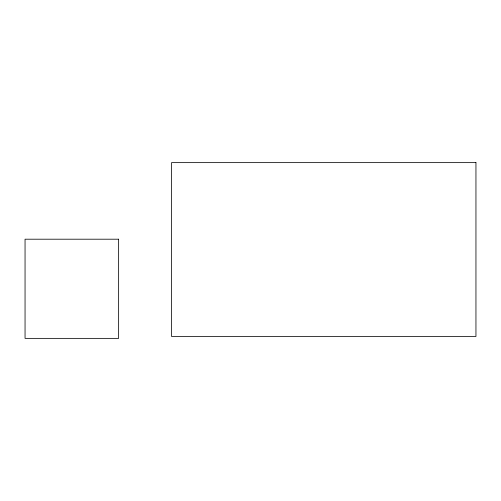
<?xml version="1.0" encoding="UTF-8"?>
<svg xmlns="http://www.w3.org/2000/svg" width="501" height="501" viewBox="0 0 501 501"><rect width="100%" height="100%" fill="white"/><g stroke="black" fill="none" stroke-linecap="round" stroke-linejoin="round"><path stroke-width="0.75" d="M475.95 162.631L171.549 162.631L171.549 336.459L475.95 336.459L475.95 162.631M118.631 239.202L25.05 239.202L25.05 338.369L118.631 338.369L118.631 239.202"/></g></svg>
